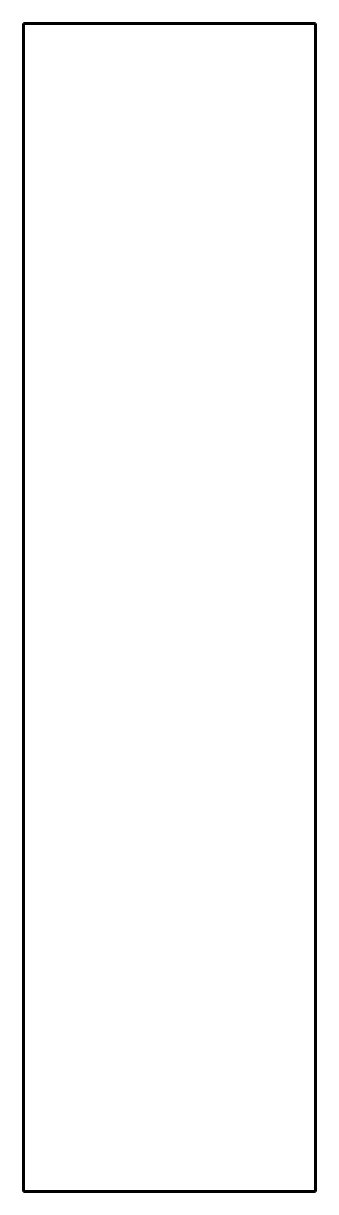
# Model space of a CAD drawing. Header units: millimetres. Extents: x 0 to 40, y 0 to 160.
import ezdxf

# ---------------------------------------------------------------- set-up
doc = ezdxf.new("R2010")
doc.units = ezdxf.units.MM
doc.linetypes.add('K5LT_BASIC', pattern=[0])

msp = doc.modelspace()

# ---------------------------------------------------------------- linework, layer by layer
at = {"color": 150, "linetype": 'K5LT_BASIC', "lineweight": 60}
for p, q in [((0, 0), (0, 160)), ((0, 160), (40, 160)), ((40, 160), (40, 0)), ((40, 0), (0, 0))]:
    msp.add_line(p, q, dxfattribs=at)

doc.saveas('drawing.dxf')
